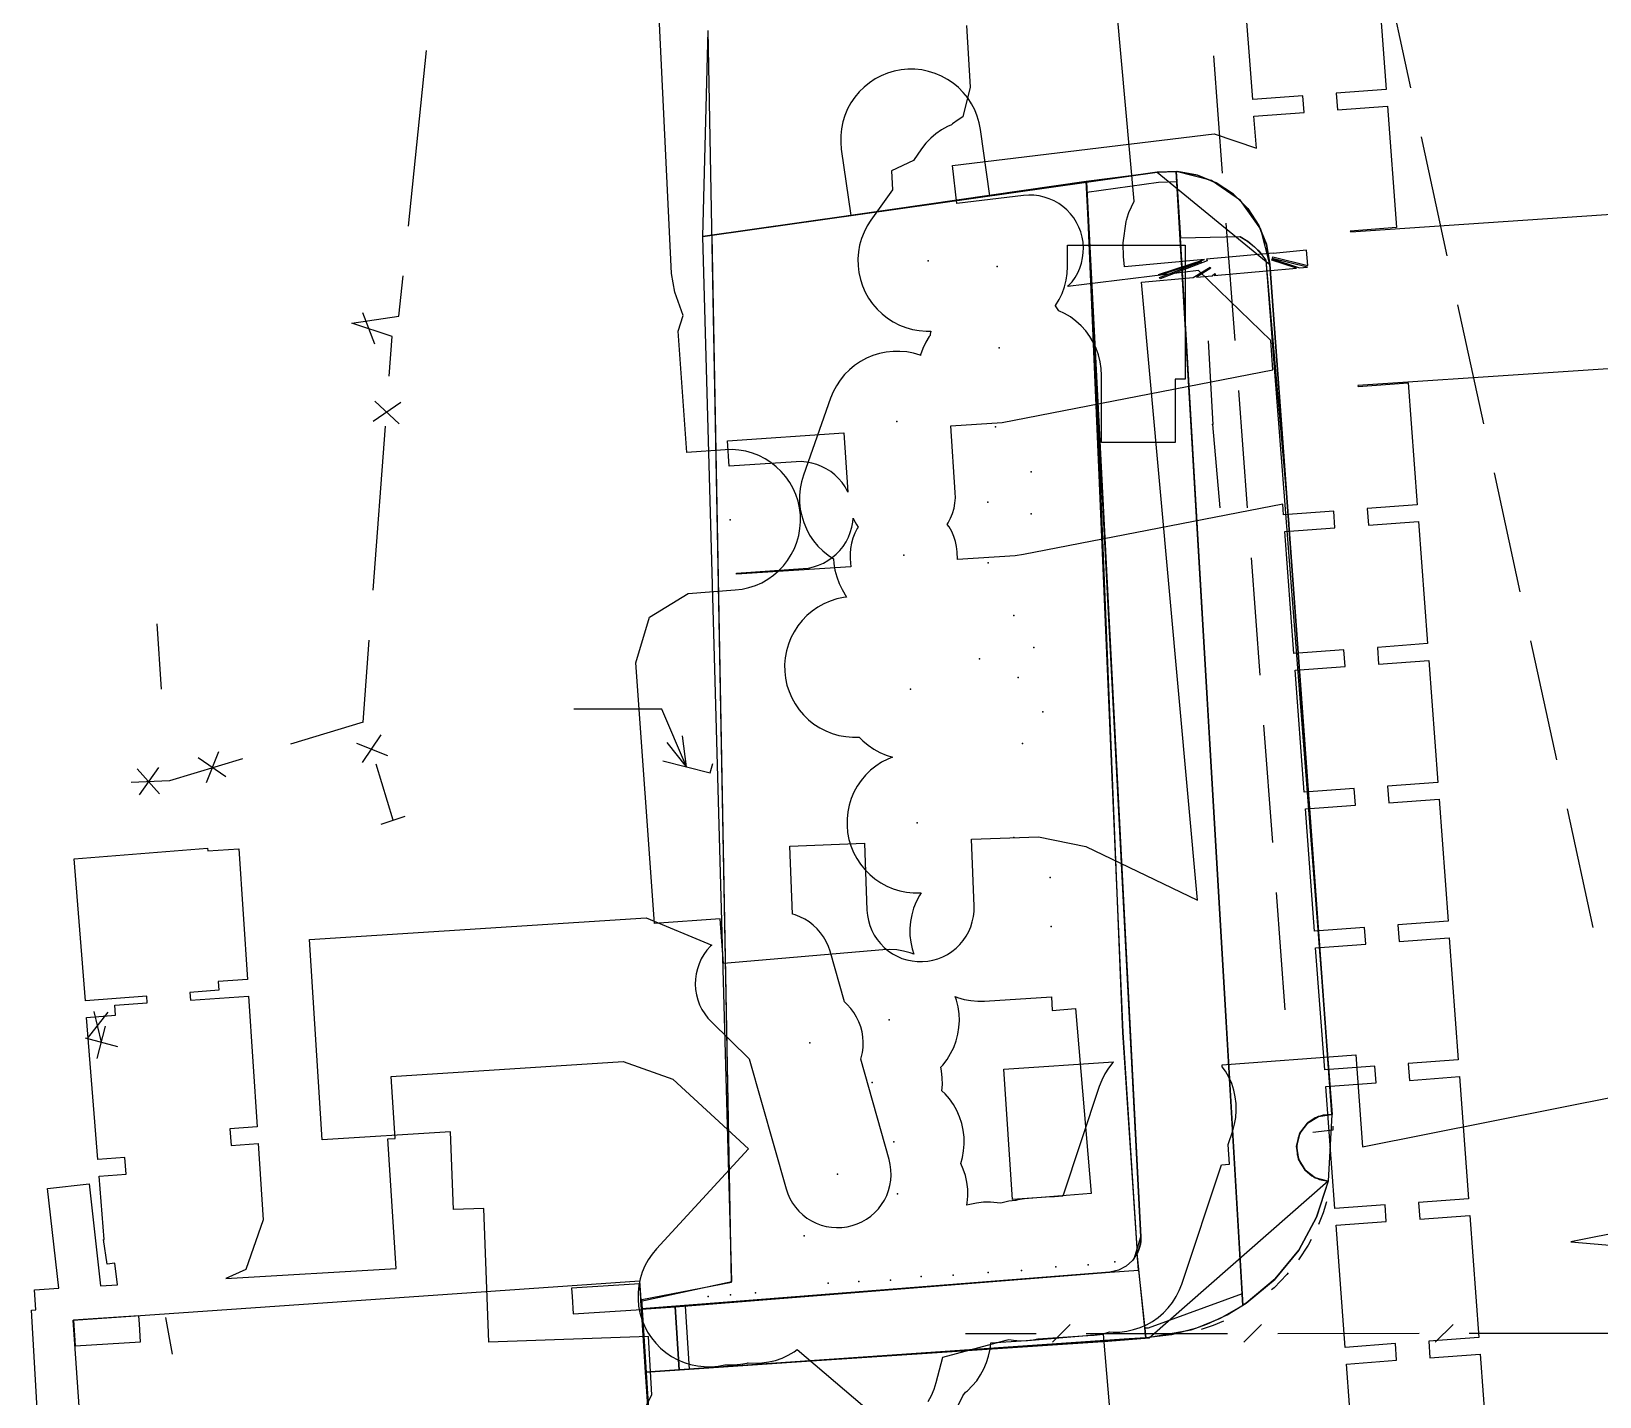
# Model space of a CAD drawing. Header units: metres. Extents: x -3903 to -3714, y 4981 to 6033.
# Drawn here: x -3886.77 to -3839.94, y 5816.3 to 5857.09 of the extents above; entities that cross this region are included whole.
import ezdxf

# ---------------------------------------------------------------- set-up
doc = ezdxf.new("R2010")
doc.units = ezdxf.units.M
for name, color, linetype in [('BENCH', 7, 'Continuous'), ('BOUNDARY', 7, 'Continuous'), ('BUILDING', 7, 'Continuous'), ('BUSH', 7, 'Continuous'), ('CURB', 7, 'Continuous'), ('ELECTR_CABLE', 7, 'Continuous'), ('ELECTR_CABLE_COMM', 7, 'Continuous'), ('GAS', 7, 'Continuous'), ('GRASS', 7, 'Continuous'), ('GROUND', 7, 'Continuous'), ('HEAT', 7, 'Continuous'), ('LAMP', 7, 'Continuous'), ('OVERHEAD_POWER_LINE', 7, 'Continuous'), ('ROAD', 7, 'Continuous'), ('SEWER', 7, 'Continuous'), ('SIDEWALK_PATH', 7, 'Continuous'), ('TREE', 7, 'Continuous')]:
    doc.layers.add(name, color=color, linetype=linetype)

msp = doc.modelspace()

# ---------------------------------------------------------------- linework, layer by layer
at = {"layer": 'BENCH'}
msp.add_point((-3856.833, 5838.687), dxfattribs=at)
at = {"layer": 'BOUNDARY'}
msp.add_lwpolyline([(-3865.415, 5772.685), (-3863.828, 5772.786), (-3863.897, 5773.762), (-3863.274, 5773.805), (-3865.15, 5801.141), (-3865.82, 5801.12), (-3866.235, 5808.306), (-3867.838, 5808.28), (-3868.538, 5819.207), (-3865.865, 5819.723), (-3866.555, 5857.112)], dxfattribs=at)
at = {"layer": 'BUILDING'}
for points in [[(-3868.604, 5819.767), (-3865.064, 5768.899), (-3881.977, 5767.721), (-3885.517, 5818.59)], [(-3868.548, 5818.904), (-3868.58, 5819.409), (-3868.598, 5819.677), (-3870.638, 5819.546), (-3870.622, 5819.296), (-3870.589, 5818.773), (-3868.548, 5818.904)], [(-3883.557, 5818.716), (-3885.067, 5818.619), (-3885.513, 5818.59), (-3885.463, 5817.817), (-3883.508, 5817.943), (-3883.541, 5818.466), (-3883.557, 5818.716)]]:
    msp.add_lwpolyline(points, close=True, dxfattribs=at)
at = {"layer": 'BUSH'}
for p in [(-3857.978, 5845.279), (-3856.909, 5843.929), (-3858.209, 5843.024), (-3856.909, 5842.673), (-3858.193, 5841.214), (-3857.432, 5839.634), (-3858.452, 5838.341), (-3857.306, 5837.784), (-3856.567, 5836.763), (-3857.169, 5835.815), (-3857.432, 5833.008), (-3856.349, 5831.807), (-3856.32, 5830.348), (-3861.157, 5827.561), (-3861.661, 5825.686), (-3861.012, 5823.913), (-3860.902, 5822.357), (-3863.687, 5821.108), (-3858.201, 5820.015), (-3857.201, 5820.074), (-3856.175, 5820.178), (-3855.208, 5820.237), (-3854.41, 5820.328), (-3862.973, 5819.688), (-3862.064, 5819.747), (-3861.116, 5819.786), (-3860.195, 5819.891), (-3859.24, 5819.93), (-3866.554, 5819.296), (-3865.888, 5819.348), (-3865.143, 5819.401)]:
    msp.add_point(p, dxfattribs=at)
at = {"layer": 'CURB'}
for points in [[(-3866.74, 5850.959), (-3853.152, 5852.884), (-3849.784, 5850.125), (-3847.938, 5824.732), (-3848.045, 5822.735), (-3853.391, 5818.053), (-3854.624, 5817.947), (-3868.422, 5817.039)], [(-3852.582, 5852.901), (-3850.596, 5819.025)], [(-3853.842, 5820.42), (-3853.642, 5821.073), (-3855.267, 5852.617)], [(-3855.25, 5852.284), (-3853.112, 5852.587), (-3852.564, 5852.599)], [(-3850.426, 5850.8), (-3850.383, 5850.77), (-3850.29, 5850.695), (-3850.202, 5850.615), (-3850.119, 5850.53), (-3850.042, 5850.44), (-3849.971, 5850.346), (-3849.933, 5850.289)], [(-3849.552, 5846.169), (-3849.491, 5845.458)], [(-3847.909, 5824.378), (-3847.904, 5824.267), (-3848.503, 5824.197)], [(-3848.098, 5822.12), (-3848.196, 5821.791), (-3848.335, 5821.447)], [(-3848.553, 5820.997), (-3848.641, 5820.828), (-3848.926, 5820.389)], [(-3849.237, 5819.998), (-3849.278, 5819.947), (-3849.66, 5819.556), (-3849.738, 5819.49)], [(-3850.617, 5819.374), (-3853.417, 5818.352), (-3853.501, 5818.345)], [(-3868.545, 5818.922), (-3868.427, 5817.038)], [(-3867.546, 5818.984), (-3867.429, 5817.101)], [(-3867.247, 5819.003), (-3867.13, 5817.119)], [(-3851.171, 5818.562), (-3851.475, 5818.429), (-3851.839, 5818.311)], [(-3860.797, 5817.557), (-3861.51, 5817.509)]]:
    msp.add_lwpolyline(points, dxfattribs=at)
at = {"layer": 'ELECTR_CABLE'}
for points in [[(-3875.51, 5851.273), (-3874.964, 5856.513)], [(-3851.199, 5852.853), (-3851.461, 5856.355)], [(-3850.824, 5847.854), (-3851.087, 5851.357)], [(-3877.202, 5848.366), (-3875.791, 5848.58), (-3875.666, 5849.781)], [(-3876.514, 5847.748), (-3876.869, 5848.683)], [(-3876.083, 5846.79), (-3875.994, 5847.971), (-3877.202, 5848.366)], [(-3850.45, 5842.856), (-3850.712, 5846.359)], [(-3876.559, 5845.447), (-3875.735, 5846.014)], [(-3876.516, 5846.045), (-3875.782, 5845.366)], [(-3876.563, 5840.396), (-3876.195, 5845.294)], [(-3850.076, 5837.858), (-3850.338, 5841.36)], [(-3883.02, 5839.389), (-3882.891, 5837.437)], [(-3876.86, 5836.452), (-3876.676, 5838.901)], [(-3867.203, 5835.115), (-3867.94, 5836.84), (-3870.57, 5836.84)], [(-3876.86, 5836.452), (-3879.032, 5835.795)], [(-3849.701, 5832.86), (-3849.964, 5836.362)], [(-3876.882, 5835.248), (-3876.321, 5836.077)], [(-3867.203, 5835.115), (-3867.327, 5836.041)], [(-3881.535, 5834.645), (-3881.166, 5835.575)], [(-3877.06, 5835.821), (-3876.129, 5835.456)], [(-3867.203, 5835.115), (-3867.787, 5835.845)], [(-3882.942, 5834.314), (-3883.609, 5835.06)], [(-3883.541, 5834.282), (-3882.96, 5835.095)], [(-3880.468, 5835.361), (-3882.64, 5834.704)], [(-3880.961, 5834.821), (-3881.788, 5835.385)], [(-3875.962, 5833.525), (-3876.475, 5835.198)], [(-3867.911, 5835.292), (-3867.203, 5835.115), (-3866.496, 5834.938), (-3866.419, 5835.22)], [(-3882.64, 5834.704), (-3883.785, 5834.646)], [(-3876.319, 5833.409), (-3875.606, 5833.64)], [(-3886.533, 5814.897), (-3886.768, 5818.89), (-3886.635, 5818.898), (-3886.67, 5819.497), (-3885.952, 5819.539), (-3886.283, 5822.524), (-3885.037, 5822.662), (-3884.699, 5819.613), (-3884.199, 5819.642), (-3884.271, 5820.29), (-3884.503, 5820.256), (-3884.614, 5820.998), (-3884.593, 5821.001), (-3884.742, 5822.886), (-3883.941, 5822.949), (-3883.974, 5823.448), (-3884.781, 5823.384), (-3885.117, 5827.628), (-3884.254, 5827.696), (-3884.274, 5828.001), (-3883.313, 5828.064), (-3883.324, 5828.271), (-3885.156, 5828.126), (-3885.491, 5832.37), (-3881.504, 5832.685), (-3881.498, 5832.606), (-3880.573, 5832.667), (-3880.316, 5828.763), (-3881.189, 5828.705), (-3881.168, 5828.442), (-3882.033, 5828.373), (-3882.02, 5828.149), (-3880.283, 5828.264), (-3880.025, 5824.36), (-3880.842, 5824.306), (-3880.802, 5823.808), (-3879.992, 5823.861), (-3879.843, 5821.587), (-3880.365, 5820.103), (-3880.964, 5819.832), (-3875.875, 5820.131), (-3876.124, 5824.004), (-3875.904, 5824.018), (-3876.023, 5825.867), (-3869.095, 5826.312), (-3867.611, 5825.787), (-3865.349, 5823.702), (-3868.099, 5820.719), (-3868.231, 5820.561), (-3868.347, 5820.39), (-3868.446, 5820.209), (-3868.526, 5820.02), (-3868.588, 5819.823), (-3868.629, 5819.621), (-3868.651, 5819.416), (-3868.653, 5819.21), (-3868.635, 5819.005), (-3868.596, 5818.803), (-3868.538, 5818.605), (-3868.461, 5818.414), (-3868.365, 5818.231), (-3868.252, 5818.059), (-3868.122, 5817.899), (-3867.978, 5817.752), (-3867.82, 5817.62), (-3867.649, 5817.504), (-3867.468, 5817.405), (-3867.279, 5817.325), (-3867.082, 5817.263), (-3866.88, 5817.221), (-3866.675, 5817.199), (-3866.469, 5817.198), (-3866.264, 5817.216), (-3866.062, 5817.255), (-3866.053, 5817.257), (-3866.008, 5817.252), (-3865.802, 5817.251), (-3865.597, 5817.269), (-3865.395, 5817.308), (-3865.373, 5817.314), (-3865.364, 5817.312), (-3865.158, 5817.301), (-3864.952, 5817.309), (-3864.748, 5817.338), (-3864.548, 5817.387), (-3864.353, 5817.455), (-3864.166, 5817.542), (-3863.989, 5817.646), (-3863.896, 5817.714), (-3861.954, 5816.049)], [(-3849.327, 5827.861), (-3849.589, 5831.364)], [(-3859.68, 5814.858), (-3858.953, 5816.327), (-3858.87, 5816.435), (-3858.819, 5816.476), (-3858.672, 5816.621), (-3858.54, 5816.779), (-3858.424, 5816.95), (-3858.325, 5817.13), (-3858.245, 5817.32), (-3858.183, 5817.517), (-3858.141, 5817.719), (-3858.121, 5817.908), (-3857.062, 5817.978), (-3856.857, 5818.002), (-3856.717, 5818.032), (-3855.069, 5818.141), (-3854.864, 5818.165), (-3854.663, 5818.209), (-3854.573, 5818.238), (-3854.467, 5818.23), (-3854.261, 5818.234), (-3854.056, 5818.259), (-3853.855, 5818.304), (-3853.659, 5818.368), (-3853.471, 5818.451), (-3853.291, 5818.552), (-3853.122, 5818.67), (-3852.966, 5818.805), (-3852.824, 5818.954), (-3852.697, 5819.116), (-3852.586, 5819.29), (-3852.493, 5819.473), (-3852.418, 5819.666), (-3851.234, 5823.224), (-3850.987, 5823.247), (-3851.031, 5823.834), (-3850.895, 5824.243), (-3850.839, 5824.442), (-3850.804, 5824.645), (-3850.788, 5824.85), (-3850.793, 5825.056), (-3850.817, 5825.261), (-3850.862, 5825.462), (-3850.926, 5825.658), (-3851.009, 5825.846), (-3851.11, 5826.026), (-3851.205, 5826.16), (-3851.209, 5826.216), (-3847.221, 5826.515), (-3847.015, 5823.769), (-3835.514, 5826.057)], [(-3835.544, 5821.973), (-3840.8, 5820.927), (-3833.954, 5820.34)]]:
    msp.add_lwpolyline(points, dxfattribs=at)
msp.add_lwpolyline([(-3857.731, 5826.088), (-3854.452, 5826.305), (-3854.474, 5826.282), (-3854.601, 5826.119), (-3854.712, 5825.946), (-3854.805, 5825.762), (-3854.88, 5825.57), (-3855.971, 5822.291), (-3856.213, 5822.275), (-3856.313, 5822.273), (-3857.473, 5822.196)], close=True, dxfattribs=at)
at = {"layer": 'ELECTR_CABLE_COMM'}
for points in [[(-3846.357, 5858.953), (-3845.586, 5855.402)], [(-3845.268, 5853.936), (-3844.497, 5850.384)], [(-3844.178, 5848.918), (-3843.407, 5845.366)], [(-3843.089, 5843.9), (-3842.317, 5840.348)], [(-3841.999, 5838.882), (-3841.228, 5835.33)], [(-3840.909, 5833.865), (-3840.138, 5830.313)], [(-3885.087, 5827.002), (-3884.47, 5827.789)], [(-3884.678, 5826.892), (-3884.889, 5827.805)], [(-3885.162, 5827.02), (-3884.195, 5826.765)], [(-3884.806, 5826.408), (-3884.551, 5827.375)], [(-3882.554, 5817.569), (-3882.751, 5818.666)], [(-3858.874, 5818.192), (-3856.766, 5818.192)], [(-3856.281, 5817.927), (-3855.751, 5818.458)], [(-3855.266, 5818.193), (-3851.048, 5818.194)], [(-3850.563, 5817.929), (-3850.033, 5818.459)], [(-3849.548, 5818.194), (-3845.331, 5818.195)], [(-3844.845, 5817.93), (-3844.316, 5818.461)], [(-3843.831, 5818.196), (-3839.613, 5818.197)]]:
    msp.add_lwpolyline(points, dxfattribs=at)
at = {"layer": 'GAS'}
for points in [[(-3846.58, 5858.979), (-3846.309, 5855.351), (-3847.805, 5855.239), (-3847.768, 5854.74), (-3846.272, 5854.852), (-3846.001, 5851.224), (-3847.384, 5851.121), (-3847.366, 5851.104), (-3839.292, 5851.644)], [(-3847.228, 5813.631), (-3847.497, 5817.277), (-3846.001, 5817.388), (-3846.038, 5817.887), (-3847.534, 5817.776), (-3847.804, 5821.423), (-3846.308, 5821.533), (-3846.345, 5822.032), (-3847.841, 5821.921), (-3848.111, 5825.568), (-3846.615, 5825.678), (-3846.652, 5826.177), (-3848.148, 5826.066), (-3848.418, 5829.713), (-3846.922, 5829.823), (-3846.959, 5830.322), (-3848.455, 5830.211), (-3848.725, 5833.858), (-3847.229, 5833.968), (-3847.266, 5834.467), (-3848.761, 5834.356), (-3849.031, 5838.003), (-3847.535, 5838.113), (-3847.572, 5838.612), (-3849.068, 5838.501), (-3849.338, 5842.148), (-3847.842, 5842.258), (-3847.879, 5842.757), (-3849.375, 5842.646), (-3849.398, 5842.96), (-3857.144, 5841.457), (-3857.391, 5841.424), (-3859.109, 5841.309), (-3859.124, 5841.542), (-3859.142, 5841.698), (-3859.176, 5841.852), (-3859.224, 5842.001), (-3859.287, 5842.145), (-3859.363, 5842.282), (-3859.417, 5842.36), (-3859.388, 5842.404), (-3859.317, 5842.544), (-3859.259, 5842.69), (-3859.216, 5842.841), (-3859.188, 5842.996), (-3859.176, 5843.152), (-3859.178, 5843.309), (-3859.312, 5845.305), (-3857.783, 5845.407), (-3849.696, 5846.977), (-3849.761, 5847.855), (-3851.917, 5849.94), (-3855.819, 5849.469), (-3855.796, 5849.492), (-3855.693, 5849.61), (-3855.602, 5849.738), (-3855.524, 5849.875), (-3855.46, 5850.018), (-3855.411, 5850.167), (-3855.376, 5850.32), (-3855.356, 5850.476), (-3855.352, 5850.633), (-3855.363, 5850.79), (-3855.389, 5850.944), (-3855.431, 5851.096), (-3855.487, 5851.242), (-3855.557, 5851.383), (-3855.641, 5851.516), (-3855.737, 5851.64), (-3855.845, 5851.754), (-3855.964, 5851.857), (-3856.092, 5851.947), (-3856.228, 5852.025), (-3856.372, 5852.089), (-3856.521, 5852.139), (-3856.674, 5852.174), (-3856.83, 5852.193), (-3856.987, 5852.198), (-3857.143, 5852.186), (-3859.129, 5851.947), (-3859.266, 5853.083), (-3851.451, 5854.026), (-3850.189, 5853.602), (-3850.261, 5854.554), (-3848.765, 5854.666), (-3848.802, 5855.164), (-3850.298, 5855.053), (-3850.569, 5858.681)], [(-3836.39, 5847.228), (-3847.154, 5846.508), (-3847.152, 5846.477), (-3845.656, 5846.588), (-3845.386, 5842.942), (-3846.882, 5842.831), (-3846.845, 5842.332), (-3845.349, 5842.443), (-3845.079, 5838.797), (-3846.575, 5838.686), (-3846.538, 5838.187), (-3845.042, 5838.298), (-3844.772, 5834.652), (-3846.268, 5834.541), (-3846.231, 5834.042), (-3844.735, 5834.153), (-3844.466, 5830.506), (-3845.961, 5830.396), (-3845.925, 5829.897), (-3844.429, 5830.008), (-3844.159, 5826.361), (-3845.655, 5826.251), (-3845.618, 5825.752), (-3844.122, 5825.863), (-3843.852, 5822.216), (-3845.348, 5822.106), (-3845.311, 5821.607), (-3843.815, 5821.718), (-3843.545, 5818.071), (-3845.041, 5817.961), (-3845.004, 5817.462), (-3843.508, 5817.573), (-3843.238, 5813.926)]]:
    msp.add_lwpolyline(points, dxfattribs=at)
for points in [[(-3865.982, 5844.859), (-3862.505, 5845.091), (-3862.387, 5843.326), (-3862.394, 5843.344), (-3862.471, 5843.481), (-3862.56, 5843.61), (-3862.662, 5843.73), (-3862.775, 5843.839), (-3862.898, 5843.936), (-3863.03, 5844.021), (-3863.17, 5844.093), (-3863.316, 5844.15), (-3863.467, 5844.193), (-3863.622, 5844.221), (-3863.778, 5844.234), (-3863.935, 5844.231), (-3865.931, 5844.097)], [(-3865.715, 5840.868), (-3865.717, 5840.904), (-3863.722, 5841.038), (-3863.566, 5841.056), (-3863.412, 5841.089), (-3863.263, 5841.138), (-3863.119, 5841.2), (-3862.982, 5841.277), (-3862.853, 5841.366), (-3862.733, 5841.468), (-3862.624, 5841.581), (-3862.527, 5841.704), (-3862.442, 5841.836), (-3862.37, 5841.976), (-3862.313, 5842.122), (-3862.27, 5842.273), (-3862.242, 5842.428), (-3862.232, 5842.547), (-3862.209, 5842.493), (-3862.132, 5842.356), (-3862.079, 5842.278), (-3862.107, 5842.234), (-3862.179, 5842.094), (-3862.236, 5841.948), (-3862.279, 5841.797), (-3862.307, 5841.643), (-3862.32, 5841.486), (-3862.317, 5841.329), (-3862.302, 5841.096)]]:
    msp.add_lwpolyline(points, close=True, dxfattribs=at)
at = {"layer": 'GRASS'}
for points in [[(-3852.582, 5852.901), (-3852.454, 5850.925), (-3850.671, 5850.955), (-3850.446, 5850.818), (-3850.241, 5850.652), (-3850.061, 5850.462), (-3849.906, 5850.248), (-3849.224, 5842.382), (-3849.784, 5850.125), (-3850.057, 5851.176), (-3850.663, 5852.037), (-3851.529, 5852.637)], [(-3854.177, 5827.186), (-3853.746, 5820.592), (-3853.885, 5820.37), (-3854.075, 5820.196), (-3854.304, 5820.078), (-3854.561, 5820.025), (-3865.854, 5819.139), (-3868.545, 5818.922), (-3868.564, 5819.157), (-3865.854, 5819.745), (-3866.721, 5850.956), (-3855.267, 5852.617)], [(-3850.684, 5850.955), (-3850.454, 5850.82), (-3850.246, 5850.656), (-3850.062, 5850.464), (-3849.906, 5850.248), (-3847.926, 5824.733), (-3848.189, 5824.714), (-3848.433, 5824.629), (-3848.648, 5824.484), (-3848.821, 5824.285), (-3848.936, 5824.048), (-3848.985, 5823.793), (-3848.967, 5823.535), (-3848.881, 5823.286), (-3848.733, 5823.068), (-3848.537, 5822.898), (-3848.303, 5822.785), (-3848.045, 5822.735), (-3848.39, 5821.663), (-3848.925, 5820.682), (-3849.631, 5819.818), (-3850.494, 5819.094), (-3850.596, 5819.025), (-3851.429, 5833.411), (-3852.454, 5850.925)], [(-3853.74, 5820.587), (-3854.177, 5827.186), (-3854.968, 5846.81), (-3854.294, 5833.805), (-3853.637, 5820.946), (-3853.653, 5820.853), (-3853.675, 5820.762), (-3853.704, 5820.673)]]:
    msp.add_lwpolyline(points, close=True, dxfattribs=at)
at = {"layer": 'GROUND'}
for points in [[(-3850.494, 5819.094), (-3850.597, 5819.031), (-3852.582, 5852.897), (-3852.541, 5852.898), (-3851.946, 5852.791), (-3851.385, 5852.565), (-3850.875, 5852.228), (-3850.444, 5851.795), (-3850.113, 5851.289), (-3849.89, 5850.727), (-3849.784, 5850.125), (-3847.938, 5824.732), (-3848.33, 5824.673), (-3848.658, 5824.476), (-3848.888, 5824.17), (-3848.987, 5823.787), (-3848.93, 5823.394), (-3848.733, 5823.066), (-3848.428, 5822.835), (-3848.045, 5822.735), (-3848.39, 5821.663), (-3848.925, 5820.682), (-3849.631, 5819.818)], [(-3868.538, 5819.207), (-3865.865, 5819.723), (-3866.442, 5850.996), (-3855.265, 5852.584), (-3853.642, 5821.073), (-3853.642, 5820.948), (-3853.66, 5820.825), (-3853.695, 5820.706), (-3853.746, 5820.592), (-3853.886, 5820.37), (-3854.076, 5820.197), (-3854.305, 5820.079), (-3854.561, 5820.025), (-3867.546, 5818.984), (-3868.519, 5818.918)]]:
    msp.add_lwpolyline(points, close=True, dxfattribs=at)
at = {"layer": 'HEAT'}
for points in [[(-3858.847, 5857.264), (-3858.739, 5855.42), (-3858.954, 5854.532), (-3859.097, 5854.446), (-3859.263, 5854.323), (-3859.294, 5854.295), (-3859.407, 5854.245), (-3859.587, 5854.145), (-3859.756, 5854.027), (-3859.913, 5853.893), (-3860.055, 5853.744), (-3860.183, 5853.582), (-3860.431, 5853.233), (-3861.083, 5852.923), (-3861.054, 5852.357), (-3861.699, 5851.448), (-3861.81, 5851.275), (-3861.904, 5851.091), (-3861.979, 5850.899), (-3862.035, 5850.701), (-3862.071, 5850.498), (-3862.087, 5850.292), (-3862.083, 5850.086), (-3862.058, 5849.882), (-3862.014, 5849.68), (-3861.95, 5849.484), (-3861.868, 5849.296), (-3861.767, 5849.116), (-3861.649, 5848.947), (-3861.515, 5848.79), (-3861.366, 5848.648), (-3861.204, 5848.52), (-3861.031, 5848.409), (-3860.847, 5848.316), (-3860.655, 5848.241), (-3860.457, 5848.185), (-3860.254, 5848.149), (-3860.048, 5848.133), (-3859.906, 5848.136), (-3859.928, 5848.044), (-3859.934, 5848.005), (-3859.955, 5847.977), (-3860.061, 5847.801), (-3860.149, 5847.614), (-3860.218, 5847.42), (-3860.221, 5847.409), (-3860.227, 5847.412), (-3860.425, 5847.471), (-3860.627, 5847.51), (-3860.832, 5847.529), (-3861.038, 5847.528), (-3861.243, 5847.506), (-3861.445, 5847.465), (-3861.642, 5847.404), (-3861.832, 5847.324), (-3862.013, 5847.226), (-3862.184, 5847.111), (-3862.342, 5846.979), (-3862.487, 5846.833), (-3862.617, 5846.673), (-3862.731, 5846.501), (-3862.827, 5846.318), (-3862.905, 5846.127), (-3863.713, 5843.829), (-3863.772, 5843.631), (-3863.811, 5843.429), (-3863.83, 5843.223), (-3863.829, 5843.017), (-3863.808, 5842.812), (-3863.766, 5842.611), (-3863.706, 5842.414), (-3863.626, 5842.224), (-3863.528, 5842.042), (-3863.412, 5841.872), (-3863.281, 5841.713), (-3863.134, 5841.568), (-3862.974, 5841.438), (-3862.816, 5841.334), (-3862.807, 5841.192), (-3862.773, 5840.988), (-3862.719, 5840.789), (-3862.646, 5840.597), (-3862.554, 5840.412), (-3862.427, 5840.184), (-3862.516, 5840.174), (-3862.717, 5840.131), (-3862.913, 5840.068), (-3863.102, 5839.986), (-3863.283, 5839.886), (-3863.452, 5839.769), (-3863.61, 5839.636), (-3863.753, 5839.488), (-3863.881, 5839.327), (-3863.993, 5839.154), (-3864.088, 5838.971), (-3864.164, 5838.779), (-3864.22, 5838.581), (-3864.257, 5838.378), (-3864.275, 5838.173), (-3864.271, 5837.967), (-3864.248, 5837.762), (-3864.205, 5837.561), (-3864.142, 5837.364), (-3864.06, 5837.175), (-3863.96, 5836.995), (-3863.843, 5836.825), (-3863.71, 5836.668), (-3863.562, 5836.524), (-3863.401, 5836.396), (-3863.228, 5836.284), (-3863.044, 5836.19), (-3862.853, 5836.114), (-3862.655, 5836.057), (-3862.452, 5836.02), (-3862.247, 5836.003), (-3862.048, 5836.006), (-3861.938, 5835.895), (-3861.78, 5835.763), (-3861.609, 5835.647), (-3861.428, 5835.549), (-3861.238, 5835.469), (-3861.052, 5835.411), (-3861.198, 5835.351), (-3861.381, 5835.256), (-3861.553, 5835.142), (-3861.713, 5835.013), (-3861.86, 5834.868), (-3861.992, 5834.71), (-3862.107, 5834.539), (-3862.206, 5834.358), (-3862.286, 5834.168), (-3862.347, 5833.972), (-3862.389, 5833.77), (-3862.41, 5833.565), (-3862.412, 5833.359), (-3862.393, 5833.153), (-3862.354, 5832.951), (-3862.296, 5832.753), (-3862.218, 5832.562), (-3862.123, 5832.38), (-3862.009, 5832.208), (-3861.88, 5832.048), (-3861.735, 5831.901), (-3861.577, 5831.769), (-3861.406, 5831.653), (-3861.225, 5831.555), (-3861.035, 5831.475), (-3860.839, 5831.413), (-3860.637, 5831.372), (-3860.432, 5831.35), (-3860.226, 5831.349), (-3860.2, 5831.35), (-3860.252, 5831.269), (-3860.347, 5831.086), (-3860.423, 5830.895), (-3860.48, 5830.697), (-3860.517, 5830.494), (-3860.535, 5830.289), (-3860.532, 5830.083), (-3860.509, 5829.878), (-3860.466, 5829.676), (-3860.417, 5829.523), (-3860.525, 5829.563), (-3860.724, 5829.615), (-3860.928, 5829.648), (-3861.133, 5829.661), (-3861.339, 5829.653), (-3866.102, 5829.24), (-3866.199, 5830.581), (-3868.164, 5830.441), (-3868.723, 5838.229), (-3868.312, 5839.593), (-3867.16, 5840.3), (-3865.75, 5840.401), (-3865.545, 5840.426), (-3865.344, 5840.471), (-3865.148, 5840.535), (-3864.959, 5840.618), (-3864.78, 5840.719), (-3864.611, 5840.838), (-3864.455, 5840.972), (-3864.312, 5841.121), (-3864.185, 5841.283), (-3864.075, 5841.457), (-3863.982, 5841.641), (-3863.907, 5841.833), (-3863.852, 5842.031), (-3863.816, 5842.234), (-3863.801, 5842.44), (-3863.805, 5842.646), (-3863.83, 5842.851), (-3863.875, 5843.052), (-3863.939, 5843.248), (-3864.022, 5843.436), (-3864.123, 5843.616), (-3864.242, 5843.784), (-3864.376, 5843.941), (-3864.525, 5844.083), (-3864.687, 5844.21), (-3864.861, 5844.321), (-3865.045, 5844.414), (-3865.237, 5844.488), (-3865.435, 5844.544), (-3865.638, 5844.579), (-3865.844, 5844.595), (-3866.05, 5844.59), (-3867.197, 5844.508), (-3867.457, 5848.127), (-3867.309, 5848.6), (-3867.55, 5849.298), (-3867.657, 5849.857), (-3868.049, 5858.163)], [(-3859.99, 5816.161), (-3859.891, 5816.341), (-3859.81, 5816.531), (-3859.748, 5816.727), (-3859.55, 5817.481), (-3857.659, 5817.986), (-3857.582, 5818.011), (-3857.436, 5817.987), (-3857.23, 5817.974), (-3857.024, 5817.981), (-3855.14, 5818.14), (-3855.031, 5818.144), (-3854.763, 5818.167), (-3853.712, 5805.725)]]:
    msp.add_lwpolyline(points, dxfattribs=at)
for points in [[(-3852.318, 5850.7), (-3852.318, 5846.7), (-3852.614, 5846.7), (-3852.614, 5844.811), (-3854.809, 5844.811), (-3854.809, 5846.811), (-3854.819, 5847.017), (-3854.849, 5847.22), (-3854.899, 5847.42), (-3854.969, 5847.614), (-3855.057, 5847.801), (-3855.163, 5847.977), (-3855.285, 5848.143), (-3855.424, 5848.296), (-3855.577, 5848.434), (-3855.742, 5848.557), (-3855.919, 5848.663), (-3856.087, 5848.743), (-3856.123, 5848.801), (-3856.189, 5848.891), (-3856.185, 5848.897), (-3856.079, 5849.074), (-3855.991, 5849.26), (-3855.921, 5849.454), (-3855.871, 5849.654), (-3855.841, 5849.858), (-3855.831, 5850.064), (-3855.831, 5850.7)], [(-3856.282, 5827.84), (-3855.585, 5827.898), (-3855.118, 5822.376), (-3857.111, 5822.208), (-3857.316, 5822.181), (-3857.376, 5822.166), (-3857.378, 5822.166), (-3857.582, 5822.139), (-3857.782, 5822.092), (-3857.823, 5822.078), (-3857.925, 5822.097), (-3858.13, 5822.114), (-3858.336, 5822.11), (-3858.541, 5822.087), (-3858.743, 5822.044), (-3858.832, 5822.02), (-3858.82, 5822.09), (-3858.804, 5822.295), (-3858.808, 5822.501), (-3858.832, 5822.706), (-3858.876, 5822.907), (-3858.94, 5823.103), (-3859.013, 5823.272), (-3858.965, 5823.442), (-3858.929, 5823.645), (-3858.913, 5823.85), (-3858.917, 5824.056), (-3858.941, 5824.261), (-3858.985, 5824.462), (-3859.049, 5824.658), (-3859.131, 5824.847), (-3859.232, 5825.027), (-3859.349, 5825.196), (-3859.483, 5825.353), (-3859.576, 5825.442), (-3859.562, 5825.623), (-3859.566, 5825.829), (-3859.59, 5826.034), (-3859.613, 5826.141), (-3859.55, 5826.21), (-3859.425, 5826.374), (-3859.317, 5826.549), (-3859.227, 5826.735), (-3859.155, 5826.928), (-3859.103, 5827.127), (-3859.07, 5827.331), (-3859.058, 5827.536), (-3859.066, 5827.742), (-3859.093, 5827.946), (-3859.141, 5828.147), (-3859.178, 5828.253), (-3859.116, 5828.228), (-3858.918, 5828.171), (-3858.715, 5828.134), (-3858.509, 5828.116), (-3858.303, 5828.119), (-3856.307, 5828.245)]]:
    msp.add_lwpolyline(points, close=True, dxfattribs=at)
at = {"layer": 'LAMP'}
msp.add_point((-3851.494, 5845.348), dxfattribs=at)
at = {"layer": 'OVERHEAD_POWER_LINE'}
for points in [[(-3851.631, 5847.843), (-3851.489, 5845.347)], [(-3851.268, 5842.857), (-3851.489, 5845.347)]]:
    msp.add_lwpolyline(points, dxfattribs=at)
at = {"layer": 'ROAD'}
msp.add_lwpolyline([(-3868.161, 5813.118), (-3868.427, 5817.038), (-3868.427, 5817.039), (-3868.426, 5817.039), (-3854.627, 5817.977), (-3853.487, 5818.055), (-3853.486, 5818.055), (-3852.138, 5818.299), (-3852.136, 5818.3), (-3851.666, 5818.464), (-3851.665, 5818.465), (-3851.064, 5818.748), (-3850.495, 5819.094), (-3850.494, 5819.095), (-3849.632, 5819.817), (-3849.631, 5819.819), (-3848.925, 5820.682), (-3848.924, 5820.683), (-3848.391, 5821.662), (-3848.39, 5821.664), (-3848.048, 5822.725), (-3848.048, 5822.729), (-3848.049, 5822.733), (-3848.052, 5822.736), (-3848.055, 5822.738), (-3848.428, 5822.835), (-3848.429, 5822.836), (-3848.733, 5823.066), (-3848.734, 5823.067), (-3848.929, 5823.394), (-3848.93, 5823.396), (-3848.987, 5823.786), (-3848.987, 5823.788), (-3848.889, 5824.17), (-3848.888, 5824.171), (-3848.659, 5824.475), (-3848.657, 5824.477), (-3848.331, 5824.673), (-3848.329, 5824.674), (-3847.948, 5824.731), (-3847.944, 5824.732), (-3847.941, 5824.734), (-3847.939, 5824.738), (-3847.939, 5824.741), (-3849.784, 5850.125), (-3849.784, 5850.126), (-3849.89, 5850.726), (-3849.891, 5850.728), (-3850.113, 5851.288), (-3850.114, 5851.29), (-3850.444, 5851.795), (-3850.445, 5851.796), (-3850.874, 5852.228), (-3850.876, 5852.229), (-3851.384, 5852.565), (-3851.386, 5852.566), (-3851.945, 5852.79), (-3851.947, 5852.791), (-3852.54, 5852.898), (-3852.542, 5852.899), (-3853.151, 5852.884), (-3853.153, 5852.884), (-3858.143, 5852.175), (-3858.424, 5854.155), (-3858.463, 5854.357), (-3858.522, 5854.555), (-3858.599, 5854.746), (-3858.695, 5854.928), (-3858.809, 5855.1), (-3858.939, 5855.26), (-3859.084, 5855.407), (-3859.242, 5855.538), (-3859.413, 5855.654), (-3859.594, 5855.752), (-3859.784, 5855.832), (-3859.981, 5855.893), (-3860.182, 5855.935), (-3860.387, 5855.956), (-3860.594, 5855.957), (-3860.799, 5855.938), (-3861.001, 5855.899), (-3861.199, 5855.841), (-3861.39, 5855.763), (-3861.572, 5855.667), (-3861.744, 5855.554), (-3861.904, 5855.424), (-3862.051, 5855.279), (-3862.182, 5855.121), (-3862.298, 5854.95), (-3862.396, 5854.769), (-3862.476, 5854.579), (-3862.537, 5854.382), (-3862.579, 5854.18), (-3862.6, 5853.975), (-3862.601, 5853.769), (-3862.582, 5853.564), (-3862.301, 5851.584), (-3866.72, 5850.956), (-3866.721, 5850.957), (-3866.555, 5857.111)], dxfattribs=at)
at = {"layer": 'SEWER'}
msp.add_lwpolyline([(-3868.411, 5816.033), (-3868.238, 5816.358), (-3868.335, 5818.102), (-3873.108, 5817.929), (-3873.253, 5821.925), (-3874.16, 5821.89), (-3874.25, 5824.217), (-3878.081, 5823.971), (-3878.466, 5829.959), (-3868.406, 5830.605), (-3866.452, 5829.792), (-3866.49, 5829.758), (-3866.594, 5829.64), (-3866.685, 5829.513), (-3866.764, 5829.377), (-3866.83, 5829.234), (-3866.881, 5829.086), (-3866.917, 5828.933), (-3866.938, 5828.777), (-3866.943, 5828.62), (-3866.934, 5828.463), (-3866.908, 5828.308), (-3866.868, 5828.157), (-3866.813, 5828.01), (-3866.744, 5827.869), (-3866.662, 5827.735), (-3866.567, 5827.61), (-3866.46, 5827.495), (-3865.334, 5826.398), (-3864.233, 5822.515), (-3864.183, 5822.366), (-3864.118, 5822.223), (-3864.04, 5822.086), (-3863.949, 5821.959), (-3863.846, 5821.84), (-3863.731, 5821.733), (-3863.607, 5821.637), (-3863.474, 5821.554), (-3863.333, 5821.484), (-3863.186, 5821.428), (-3863.035, 5821.388), (-3862.88, 5821.362), (-3862.723, 5821.351), (-3862.566, 5821.356), (-3862.411, 5821.376), (-3862.258, 5821.411), (-3862.109, 5821.462), (-3861.966, 5821.526), (-3861.829, 5821.604), (-3861.702, 5821.695), (-3861.583, 5821.799), (-3861.476, 5821.913), (-3861.38, 5822.038), (-3861.297, 5822.171), (-3861.227, 5822.311), (-3861.171, 5822.458), (-3861.131, 5822.61), (-3861.105, 5822.765), (-3861.094, 5822.921), (-3861.099, 5823.078), (-3861.119, 5823.234), (-3861.154, 5823.387), (-3862.003, 5826.383), (-3861.989, 5826.426), (-3861.953, 5826.579), (-3861.932, 5826.735), (-3861.926, 5826.892), (-3861.936, 5827.049), (-3861.961, 5827.204), (-3862.001, 5827.355), (-3862.056, 5827.502), (-3862.125, 5827.644), (-3862.207, 5827.777), (-3862.302, 5827.902), (-3862.409, 5828.017), (-3862.488, 5828.093), (-3862.917, 5829.606), (-3862.967, 5829.755), (-3863.031, 5829.898), (-3863.11, 5830.034), (-3863.201, 5830.162), (-3863.304, 5830.28), (-3863.418, 5830.388), (-3863.543, 5830.484), (-3863.676, 5830.567), (-3863.817, 5830.637), (-3863.963, 5830.692), (-3864.041, 5830.713), (-3864.118, 5832.751), (-3861.892, 5832.835), (-3861.816, 5830.836), (-3861.803, 5830.68), (-3861.774, 5830.525), (-3861.73, 5830.375), (-3861.672, 5830.229), (-3861.599, 5830.09), (-3861.513, 5829.958), (-3861.415, 5829.836), (-3861.305, 5829.723), (-3861.185, 5829.622), (-3861.056, 5829.534), (-3860.918, 5829.458), (-3860.774, 5829.396), (-3860.624, 5829.349), (-3860.47, 5829.317), (-3860.314, 5829.299), (-3860.157, 5829.298), (-3860.001, 5829.311), (-3859.846, 5829.34), (-3859.696, 5829.384), (-3859.55, 5829.442), (-3859.411, 5829.515), (-3859.279, 5829.601), (-3859.157, 5829.699), (-3859.044, 5829.809), (-3858.943, 5829.929), (-3858.855, 5830.058), (-3858.779, 5830.196), (-3858.717, 5830.34), (-3858.67, 5830.49), (-3858.638, 5830.644), (-3858.62, 5830.8), (-3858.619, 5830.957), (-3858.694, 5832.955), (-3856.697, 5833.031), (-3855.281, 5832.736), (-3851.95, 5831.131), (-3853.616, 5849.595), (-3852.071, 5849.734), (-3851.568, 5850.045), (-3851.555, 5850.028), (-3851.546, 5850.01), (-3851.979, 5849.743), (-3851.507, 5849.785), (-3851.429, 5849.855), (-3851.418, 5849.845), (-3851.406, 5849.829), (-3851.45, 5849.79), (-3849.889, 5849.931), (-3849.884, 5849.938), (-3849.876, 5849.932), (-3848.986, 5850.013), (-3849.728, 5850.254), (-3849.72, 5850.281), (-3849.717, 5850.288), (-3848.897, 5850.021), (-3848.664, 5850.042), (-3849.712, 5850.306), (-3849.71, 5850.317), (-3849.7, 5850.353), (-3848.652, 5850.089), (-3848.688, 5850.548), (-3849.69, 5850.457), (-3849.69, 5850.462), (-3851.676, 5850.283), (-3851.675, 5850.278), (-3851.676, 5850.278), (-3851.672, 5850.268), (-3851.672, 5850.265), (-3851.67, 5850.262), (-3851.659, 5850.229), (-3853.062, 5849.699), (-3853.077, 5849.739), (-3851.827, 5850.211), (-3853.096, 5849.795), (-3853.106, 5849.824), (-3851.739, 5850.272), (-3854.128, 5850.057), (-3854.155, 5850.365), (-3854.166, 5850.738), (-3854.165, 5850.775), (-3854.076, 5851.404), (-3854.064, 5851.451), (-3854.007, 5851.648), (-3853.996, 5851.681), (-3853.834, 5852.012), (-3855.876, 5874.638)], dxfattribs=at)
at = {"layer": 'SIDEWALK_PATH'}
for points in [[(-3855.267, 5852.617), (-3853.152, 5852.884), (-3852.582, 5852.901), (-3850.596, 5819.025), (-3851.266, 5818.641), (-3851.977, 5818.349), (-3852.721, 5818.152), (-3853.486, 5818.055), (-3853.746, 5820.592), (-3853.695, 5820.706), (-3853.66, 5820.825), (-3853.642, 5820.948), (-3853.642, 5821.073)], [(-3854.561, 5820.025), (-3853.706, 5820.082), (-3853.746, 5820.592), (-3853.886, 5820.37), (-3854.076, 5820.197), (-3854.305, 5820.079)], [(-3853.986, 5818.029), (-3867.429, 5817.106), (-3867.546, 5818.984), (-3854.561, 5820.025), (-3853.707, 5820.082), (-3853.486, 5818.055)], [(-3867.429, 5817.106), (-3868.427, 5817.038), (-3868.544, 5818.916), (-3867.546, 5818.984)]]:
    msp.add_lwpolyline(points, close=True, dxfattribs=at)
at = {"layer": 'TREE'}
for p in [(-3859.988, 5850.232), (-3857.93, 5850.063), (-3857.868, 5847.634), (-3860.924, 5845.431), (-3865.9, 5842.495), (-3860.72, 5841.436), (-3860.517, 5837.441), (-3860.313, 5833.446), (-3863.526, 5826.871), (-3862.693, 5822.95)]:
    msp.add_point(p, dxfattribs=at)

doc.saveas('drawing.dxf')
